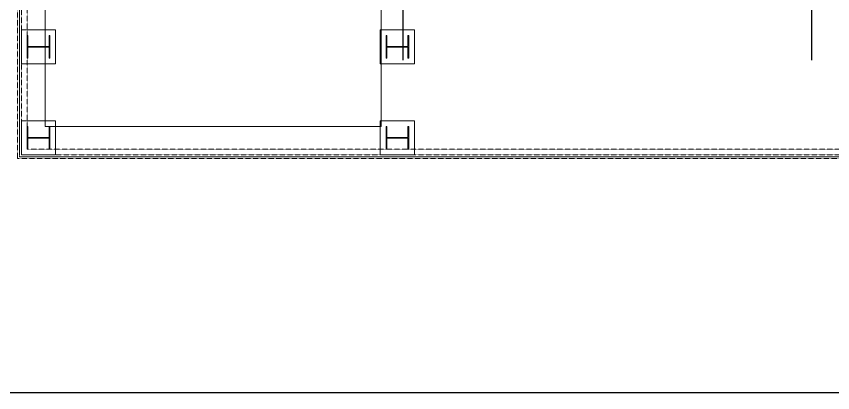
# Model space of a CAD drawing. Header units: millimetres. Extents: x -18489 to 17339, y -1599 to 10961.
# Drawn here: x -16140 to -13983, y -1599 to -604 of the extents above; entities that cross this region are included whole.
import ezdxf

# ---------------------------------------------------------------- set-up
doc = ezdxf.new("R2010")
doc.units = ezdxf.units.MM
for name, pattern in [('X-CUB3-L10$0$4', [2, 1.25, -0.25, 0.25, -0.25]), ('X-CUB3-L10$0$COL-CEN-LIN', [3.25, 2.5, -0.25, 0.25, -0.25]), ('X-CUB3-L10$0$JJP_虛線(退縮線、投影線、地下室範圍、非屬本工程、圖面分區)', [0.45, 0.3, -0.15])]:
    doc.linetypes.add(name, pattern=pattern)
for name, color, linetype in [('X-CUB3-L10$0$A-WALL-EX.Newcub', 8, 'Continuous'), ('X-CUB3-L10$0$CCL', 8, 'X-CUB3-L10$0$COL-CEN-LIN'), ('X-CUB3-L10$0$S-管架新.Newcub', 8, 'Continuous'), ('X-CUB3-L10$0$S-管橋立面.Newcub', 8, 'Continuous'), ('X-CUB3-L10$0$S-管橋結構.Newcub', 8, 'Continuous'), ('X-CUB3-L10$0$SITE-BDG', 8, 'X-CUB3-L10$0$4')]:
    doc.layers.add(name, color=color, linetype=linetype)

# ---------------------------------------------------------------- blocks, each defined once
blk = doc.blocks.new('X-CUB3-L10$0$CUB3-10')
at = {"layer": 'X-CUB3-L10$0$CCL'}
for p, q in [((-2280, 0), (-2280, 9982.459)), ((-1200, 0), (-1200, 9982.459))]:
    blk.add_line(p, q, dxfattribs=at)
blk = doc.blocks.new('X-CUB3-L10$0$板_2_1', base_point=(-16063.5, -895))
at = {"layer": 'X-CUB3-L10$0$S-管架新.Newcub', "color": 15, "lineweight": 0, "flags": 128}
blk.add_lwpolyline([(-16063.5, -895), (-15175.5, -895), (-15175.5, -715), (-15175.5, 568.3), (-16063.5, 568.3)], close=True, dxfattribs=at)
blk = doc.blocks.new('X-CUB3-L10$0$牆_46_1', base_point=(-16111.2, 767.4))
at = {"layer": 'X-CUB3-L10$0$S-管橋立面.Newcub', "color": 12, "linetype": 'X-CUB3-L10$0$JJP_虛線(退縮線、投影線、地下室範圍、非屬本工程、圖面分區)', "lineweight": 0}
for p, q in [((-16126.2, 767.4), (-16126.2, -955)), ((-16126.2, -955), (-16126.2, -970))]:
    blk.add_line(p, q, dxfattribs=at)
at = {"layer": 'X-CUB3-L10$0$S-管橋立面.Newcub', "color": 12, "linetype": 'X-CUB3-L10$0$JJP_虛線(退縮線、投影線、地下室範圍、非屬本工程、圖面分區)', "lineweight": 0, "flags": 128}
for points in [[(-16131.2, 767.4), (-16131.2, -970)], [(-16131.2, 767.4), (-16126.2, 767.4)], [(-16126.2, 767.4), (-16111.2, 767.4)], [(-16111.2, 568.3), (-16111.2, 767.4)], [(-16111.2, 510.3), (-16111.2, 566.3)], [(-16111.2, -655), (-16111.2, 508.3)], [(-16111.2, -895), (-16111.2, -715)]]:
    blk.add_lwpolyline(points, dxfattribs=at)
blk = doc.blocks.new('X-CUB3-L10$0$牆_210_1', base_point=(-16131.2, 782.4))
at = {"layer": 'X-CUB3-L10$0$A-WALL-EX.Newcub', "color": 12, "linetype": 'X-CUB3-L10$0$JJP_虛線(退縮線、投影線、地下室範圍、非屬本工程、圖面分區)', "lineweight": 0, "flags": 128}
for points in [[(-16136.2, 782.4), (-16136.2, -975)], [(-16136.2, 782.4), (-16131.2, 782.4)], [(-16131.2, -975), (-16131.2, 782.4)]]:
    blk.add_lwpolyline(points, dxfattribs=at)
blk = doc.blocks.new('X-CUB3-L10$0$柱_35_1', base_point=(-16111.2, -685))
at = {"layer": 'X-CUB3-L10$0$S-管橋結構.Newcub', "color": 2, "lineweight": 0, "flags": 128}
blk.add_lwpolyline([(-16111.2, -715), (-16109.2, -715), (-16109.2, -686), (-16053.2, -686), (-16053.2, -715), (-16051.2, -715), (-16051.2, -655), (-16053.2, -655), (-16053.2, -684), (-16109.2, -684), (-16109.2, -655), (-16111.2, -655)], close=True, dxfattribs=at)
blk = doc.blocks.new('X-CUB3-L10$0$柱_36_1', base_point=(-15103.1, -925))
at = {"layer": 'X-CUB3-L10$0$S-管橋結構.Newcub', "color": 2, "lineweight": 0, "flags": 128}
blk.add_lwpolyline([(-15103.1, -895), (-15105.1, -895), (-15105.1, -924), (-15161.1, -924), (-15161.1, -895), (-15163.1, -895), (-15163.1, -955), (-15161.1, -955), (-15161.1, -926), (-15105.1, -926), (-15105.1, -955), (-15103.1, -955)], close=True, dxfattribs=at)
blk = doc.blocks.new('X-CUB3-L10$0$柱_37_1', base_point=(-15103.1, -685))
at = {"layer": 'X-CUB3-L10$0$S-管橋結構.Newcub', "color": 2, "lineweight": 0, "flags": 128}
blk.add_lwpolyline([(-15103.1, -655), (-15105.1, -655), (-15105.1, -684), (-15161.1, -684), (-15161.1, -655), (-15163.1, -655), (-15163.1, -715), (-15161.1, -715), (-15161.1, -686), (-15105.1, -686), (-15105.1, -715), (-15103.1, -715)], close=True, dxfattribs=at)
blk = doc.blocks.new('X-CUB3-L10$0$柱_40_1', base_point=(-16111.2, -925))
at = {"layer": 'X-CUB3-L10$0$S-管橋結構.Newcub', "color": 2, "lineweight": 0, "flags": 128}
blk.add_lwpolyline([(-16111.2, -955), (-16109.2, -955), (-16109.2, -926), (-16053.2, -926), (-16053.2, -955), (-16051.2, -955), (-16051.2, -895), (-16053.2, -895), (-16053.2, -924), (-16109.2, -924), (-16109.2, -895), (-16111.2, -895)], close=True, dxfattribs=at)
blk = doc.blocks.new('X-CUB3-L10$0$柱_41_1', base_point=(-16081.2, -685))
at = {"layer": 'X-CUB3-L10$0$S-管橋結構.Newcub', "color": 1, "lineweight": 0, "flags": 128}
blk.add_lwpolyline([(-16126.2, -730), (-16036.2, -730), (-16036.2, -640), (-16126.2, -640)], close=True, dxfattribs=at)
blk = doc.blocks.new('X-CUB3-L10$0$柱_42_1', base_point=(-16081.2, -925))
at = {"layer": 'X-CUB3-L10$0$S-管橋結構.Newcub', "color": 1, "lineweight": 0, "flags": 128}
blk.add_lwpolyline([(-16126.2, -970), (-16036.2, -970), (-16036.2, -880), (-16126.2, -880)], close=True, dxfattribs=at)
blk = doc.blocks.new('X-CUB3-L10$0$柱_43_1', base_point=(-15133.1, -685))
at = {"layer": 'X-CUB3-L10$0$S-管橋結構.Newcub', "color": 1, "lineweight": 0, "flags": 128}
blk.add_lwpolyline([(-15178.1, -730), (-15088.1, -730), (-15088.1, -640), (-15178.1, -640)], close=True, dxfattribs=at)
blk = doc.blocks.new('X-CUB3-L10$0$柱_44_1', base_point=(-15133.1, -925))
at = {"layer": 'X-CUB3-L10$0$S-管橋結構.Newcub', "color": 1, "lineweight": 0, "flags": 128}
blk.add_lwpolyline([(-15178.1, -970), (-15088.1, -970), (-15088.1, -880), (-15178.1, -880)], close=True, dxfattribs=at)
blk = doc.blocks.new('X-CUB3-L10')
at = {"layer": 'X-CUB3-L10$0$A-WALL-EX.Newcub', "color": 12, "linetype": 'X-CUB3-L10$0$JJP_虛線(退縮線、投影線、地下室範圍、非屬本工程、圖面分區)', "lineweight": 0, "flags": 128}
for points in [[(-16136.2, -980), (-16136.2, -975)], [(-16136.2, -980), (-8065.1, -980)], [(-8063.1, -975), (-16131.2, -975)]]:
    blk.add_lwpolyline(points, dxfattribs=at)
at = {"layer": 'X-CUB3-L10$0$S-管橋立面.Newcub', "color": 12, "linetype": 'X-CUB3-L10$0$JJP_虛線(退縮線、投影線、地下室範圍、非屬本工程、圖面分區)', "lineweight": 0}
for p, q in [((-16126.2, -970), (-16111.2, -970)), ((-16111.2, -970), (-8061, -970))]:
    blk.add_line(p, q, dxfattribs=at)
at = {"layer": 'X-CUB3-L10$0$S-管橋立面.Newcub', "color": 12, "linetype": 'X-CUB3-L10$0$JJP_虛線(退縮線、投影線、地下室範圍、非屬本工程、圖面分區)', "lineweight": 0, "flags": 128}
for points in [[(-16131.2, -975), (-16131.2, -970)], [(-16053.2, -955), (-16109.2, -955)], [(-15163.1, -955), (-16051.2, -955)], [(-15105.1, -955), (-15161.1, -955)], [(-13899.6, -955), (-15103.1, -955)], [(-16131.2, -975), (-8063.1, -975)]]:
    blk.add_lwpolyline(points, dxfattribs=at)
at = {"layer": 'X-CUB3-L10$0$SITE-BDG', "linetype": 'X-CUB3-L10$0$COL-CEN-LIN'}
blk.add_lwpolyline([(-18434.9, 10960.9), (-18489.2, -593.8, 0.415596), (-17489.2, -1598.5), (-8989.4, -1598.5, 0.412805), (-7989.5, -603.2), (-7950.7, 7655.1)], format="xyb", dxfattribs=at)
at = {"layer": 'X-CUB3-L10$0$A-WALL-EX.Newcub', "color": 3, "lineweight": 0}
blk.add_blockref('X-CUB3-L10$0$牆_210_1', (-16131.2, 782.4), dxfattribs=at)
at = {"layer": 'X-CUB3-L10$0$CCL'}
blk.add_blockref('X-CUB3-L10$0$CUB3-10', (-12838.1, -720), dxfattribs=at)
at = {"layer": 'X-CUB3-L10$0$S-管架新.Newcub', "color": 15, "lineweight": 0}
blk.add_blockref('X-CUB3-L10$0$板_2_1', (-16063.5, -895), dxfattribs=at)
at = {"layer": 'X-CUB3-L10$0$S-管橋立面.Newcub', "color": 1, "lineweight": 0}
blk.add_blockref('X-CUB3-L10$0$牆_46_1', (-16111.2, 767.4), dxfattribs=at)
at = {"layer": 'X-CUB3-L10$0$S-管橋結構.Newcub', "color": 1, "lineweight": 0}
for name, p in [('X-CUB3-L10$0$柱_41_1', (-16081.2, -685)), ('X-CUB3-L10$0$柱_43_1', (-15133.1, -685)), ('X-CUB3-L10$0$柱_35_1', (-16111.2, -685)), ('X-CUB3-L10$0$柱_37_1', (-15103.1, -685)), ('X-CUB3-L10$0$柱_42_1', (-16081.2, -925)), ('X-CUB3-L10$0$柱_44_1', (-15133.1, -925)), ('X-CUB3-L10$0$柱_40_1', (-16111.2, -925)), ('X-CUB3-L10$0$柱_36_1', (-15103.1, -925))]:
    blk.add_blockref(name, p, dxfattribs=at)

msp = doc.modelspace()

# ---------------------------------------------------------------- block references
msp.add_blockref('X-CUB3-L10', (0, 0))

doc.saveas('drawing.dxf')
